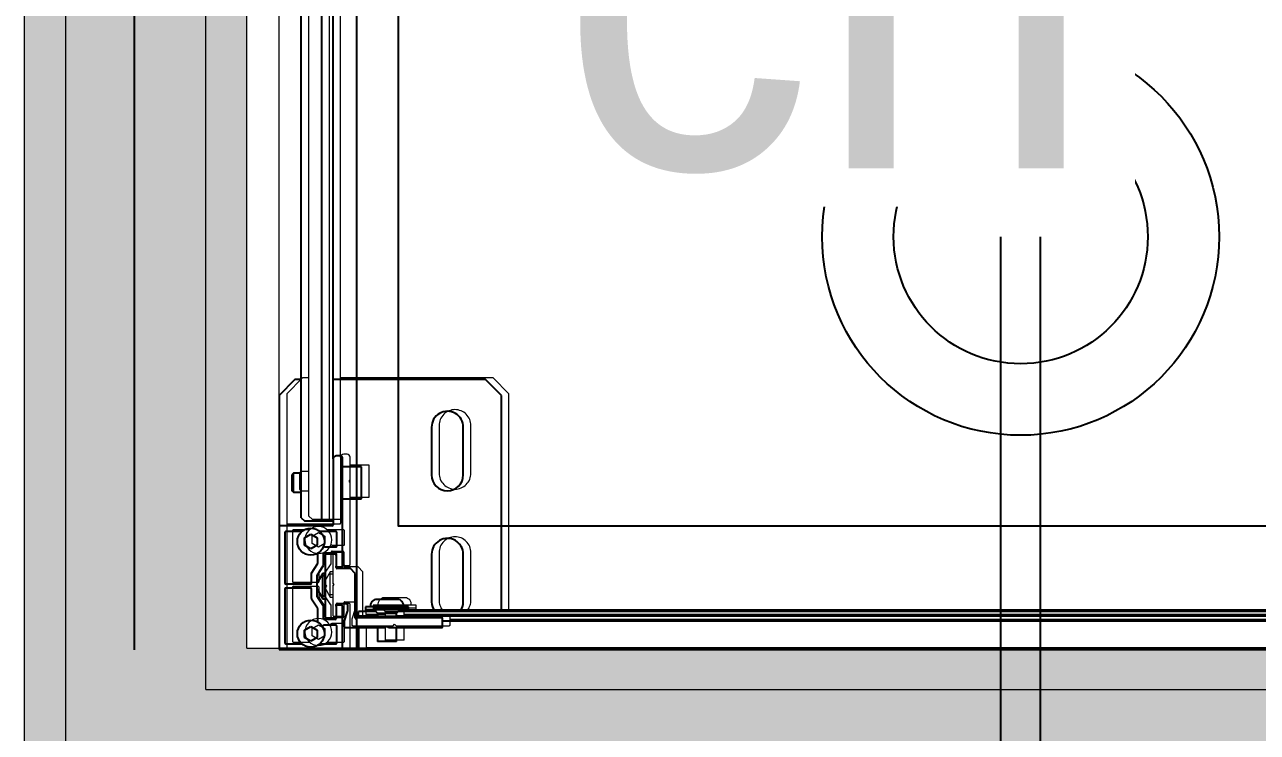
# Model space of a CAD drawing. Header units: centimetres. Extents: x 2666 to 9670, y 1889 to 5633.
# Drawn here: x 4091.44 to 4130.25, y 3436.82 to 3459.1 of the extents above; entities that cross this region are included whole.
import ezdxf

# ---------------------------------------------------------------- set-up
doc = ezdxf.new("R2010")
doc.units = ezdxf.units.CM
doc.header["$LTSCALE"] = 12.7
doc.linetypes.add('prlm_vmc', pattern=[0.282222, 0.141111, -0.141111])
for name, color, linetype, lineweight in [('B aménagement intérieur', 7, 'Continuous', 5), ('B GÈnÈral', 7, 'Continuous', 5), ('B Général', 7, 'Continuous', 5), ('C ANNOTATIONS-prestations', 7, 'Continuous', 5), ('F REMPLISSAGE-vert clair', 7, 'Continuous', 13), ('F REMPLISSAGE-vert clair-1', 7, 'Continuous', 5), ('F REMPLISSAGE-vert foncÈ', 7, 'Continuous', 5), ('F REMPLISSAGE-vert foncé', 7, 'Continuous', 13), ('prlm-ELEC-CFO', 1, 'Continuous', 25)]:
    doc.layers.add(name, color=color, linetype=linetype, lineweight=lineweight)
doc.layers.add('MTI900_Alu', color=252, linetype='Continuous')
doc.layers.add('prlm-CHAUFF', color=4, linetype='Continuous')
doc.styles.add('prlm-elec-cfo', font='comic.ttf', dxfattribs={"height": 12})

# ---------------------------------------------------------------- blocks, each defined once
blk = doc.blocks.new('G 100_80')
at = {"layer": 'B Général', "color": 7, "linetype": 'Continuous', "lineweight": 5, "flags": 128}
blk.add_lwpolyline([(9.5, -45), (9.5, 45), (48.52, 45), (48.52, -45)], close=True, dxfattribs=at)
at = {"layer": 'C ANNOTATIONS-prestations', "lineweight": 5}
for p, q in [((9.5, 42.25), (9.5, -42.25)), ((10.55, 41.05), (10.55, -41.05)), ((10.7, 41), (10.7, -41)), ((10.4, 39.6), (10.4, -39.6)), ((10.7, -37.75), (17.5, -37.75)), ((17.5, -37.75), (18, -38.25)), ((18, -38.25), (18, -43.05)), ((11, -38.95), (12.5, -38.95)), ((15, -38.95), (16.5, -38.95)), ((10.2, -41.3), (10.2, -39.63)), ((10.23, -39.6), (10.47, -39.6)), ((10.5, -39.63), (10.5, -42.29)), ((12.5, -39.95), (11, -39.95)), ((16.5, -39.95), (15, -39.95)), ((10.7, -40.67), (10.75, -40.67)), ((10.75, -40.67), (10.75, -42.03)), ((10.75, -40.67), (10.85, -40.67)), ((10.85, -40.67), (10.85, -42.03)), ((9.75, -41.05), (9.75, -41.65)), ((9.75, -41.05), (10.2, -41.05)), ((10.5, -41.05), (10.65, -41.05)), ((10.65, -41.05), (10.75, -40.95)), ((10.65, -41.65), (10.65, -41.05)), ((11.08, -41.025), (11.08, -41.675)), ((10.25, -41.35), (10.2, -41.3)), ((10.2, -41.4), (10.25, -41.35)), ((10.2, -42.67), (10.2, -41.4)), ((10.2, -41.65), (9.75, -41.65)), ((10.65, -41.65), (10.5, -41.65)), ((10.55, -41.65), (10.55, -42.25)), ((10.75, -41.75), (10.65, -41.65)), ((10.7, -41.7), (10.7, -42.25)), ((9.5, -42.78), (9.5, -42.25)), ((10.2, -42.25), (9.5, -42.25)), ((10.55, -42.25), (10.5, -42.25)), ((10.55, -42.25), (10.7, -42.25)), ((10.75, -42.03), (10.7, -42.03)), ((10.85, -42.03), (10.75, -42.03)), ((14.25, -42.15), (15.25, -42.15)), ((14.25, -42.75), (14.25, -42.15)), ((15.25, -42.15), (15.25, -42.75)), ((10.695, -42.601), (10.405, -42.698)), ((10.5, -42.35), (11.9, -42.35)), ((10.92, -42.6), (10.705, -42.6)), ((10.95, -42.92), (10.95, -42.63)), ((11.9, -42.35), (12.05, -42.5)), ((12.05, -42.5), (12.05, -42.92)), ((9.5, -44.72), (9.5, -42.78)), ((9.53, -42.75), (10.87, -42.75)), ((9.68, -43.467), (9.68, -42.96)), ((9.71, -42.93), (10.24, -42.93)), ((10.395, -42.7), (10.23, -42.7)), ((10.27, -42.96), (10.27, -43.306)), ((10.45, -42.98), (10.45, -43.32)), ((10.87, -42.95), (10.48, -42.95)), ((10.5, -43.27), (10.5, -42.98)), ((10.87, -42.95), (10.92, -42.95)), ((10.9, -42.78), (10.9, -42.92)), ((12.08, -42.95), (12.13, -42.95)), ((12.1, -42.92), (12.1, -42.78)), ((12.13, -42.75), (14.7, -42.75)), ((12.52, -42.95), (12.13, -42.95)), ((12.5, -42.98), (12.5, -43.27)), ((12.55, -43.32), (12.55, -42.98)), ((12.73, -43.28), (12.73, -42.96)), ((12.76, -42.93), (13.19, -42.93)), ((13.22, -42.96), (13.22, -43.467)), ((13.4, -43.08), (13.4, -44.72)), ((15.5, -43.05), (13.43, -43.05)), ((13.55, -43.4), (13.55, -43.05)), ((14.7, -42.75), (14.729, -42.779)), ((14.7, -42.75), (14.8, -42.75)), ((14.771, -42.779), (14.8, -42.75)), ((14.8, -42.75), (15.5, -42.75)), ((15.5, -43.05), (42.27, -43.05)), ((15.6, -42.85), (15.6, -42.95)), ((10.48, -43.35), (10.841, -43.35)), ((11.45, -43.3), (10.53, -43.3)), ((10.858, -43.355), (11.142, -43.545)), ((11.1, -43.377), (11.1, -43.3)), ((11.1, -43.377), (11.9, -43.377)), ((11.4, -43.55), (11.1, -43.377)), ((11.177, -43.3), (11.177, -43.421)), ((11.45, -43.3), (11.5, -43.25)), ((11.5, -43.25), (11.55, -43.3)), ((12.47, -43.3), (11.55, -43.3)), ((11.9, -43.377), (11.6, -43.55)), ((11.823, -43.3), (11.823, -43.421)), ((11.858, -43.545), (12.15, -43.35)), ((11.9, -43.3), (11.9, -43.377)), ((12.15, -43.35), (12.52, -43.35)), ((13.55, -43.4), (44.25, -43.4)), ((13.55, -43.95), (13.55, -43.4)), ((9.885, -43.55), (9.769, -43.75)), ((9.769, -43.75), (9.885, -43.95)), ((10.115, -43.55), (9.885, -43.55)), ((10.231, -43.75), (10.115, -43.55)), ((10.115, -43.95), (10.231, -43.75)), ((10.364, -43.53), (10.786, -43.53)), ((10.803, -43.535), (11.088, -43.725)), ((11.105, -43.73), (11.41, -43.73)), ((11.159, -43.55), (11.841, -43.55)), ((11.44, -44.54), (11.44, -43.76)), ((11.56, -43.76), (11.56, -44.54)), ((11.59, -43.73), (11.904, -43.73)), ((11.904, -43.73), (12.197, -43.535)), ((12.214, -43.53), (12.536, -43.53)), ((12.785, -43.55), (12.669, -43.75)), ((12.669, -43.75), (12.785, -43.95)), ((13.015, -43.55), (12.785, -43.55)), ((13.131, -43.75), (13.015, -43.55)), ((13.015, -43.95), (13.131, -43.75)), ((9.68, -44.54), (9.68, -44.033)), ((9.885, -43.95), (10.115, -43.95)), ((12.785, -43.95), (13.015, -43.95)), ((13.22, -44.033), (13.22, -44.54)), ((13.65, -44.05), (13.55, -43.95)), ((13.65, -44.05), (44.15, -44.05)), ((14.45, -44.3), (14.45, -44.05)), ((15.05, -44.05), (15.05, -44.3)), ((18, -44.05), (18, -44.25)), ((11.41, -44.57), (9.71, -44.57)), ((13.19, -44.57), (11.59, -44.57)), ((14.45, -44.3), (15.05, -44.3)), ((14.5, -44.35), (14.45, -44.3)), ((15, -44.35), (14.5, -44.35)), ((15.05, -44.3), (15, -44.35)), ((18, -44.25), (17.5, -44.75)), ((9.5, -44.75), (9.5, -44.72)), ((9.53, -44.75), (9.5, -44.75)), ((13.37, -44.75), (9.53, -44.75)), ((17.5, -44.75), (13.37, -44.75))]:
    blk.add_line(p, q, dxfattribs=at)
at = {"layer": 'C ANNOTATIONS-prestations', "lineweight": 5, "flags": 128}
for points in [[(10.7, -39.05, -0.080612), (10.842, -38.976, -0.080612), (11, -38.95)], [(12.5, -38.95, -0.414214), (13, -39.45, -0.414214), (12.5, -39.95)], [(15, -39.95, -0.414214), (14.5, -39.45, -0.414214), (15, -38.95)], [(16.5, -38.95, -0.414214), (17, -39.45, -0.414214), (16.5, -39.95)], [(10.2, -39.63, -0.198912), (10.209, -39.609, -0.198912), (10.23, -39.6)], [(10.47, -39.6, -0.198912), (10.491, -39.609, -0.198912), (10.5, -39.63)], [(11, -39.95, -0.080612), (10.842, -39.924, -0.080612), (10.7, -39.85)], [(10.85, -40.827, -0.218554), (11.01, -40.873, -0.218554), (11.08, -41.025)], [(10.85, -40.826, -0.003145), (10.853, -40.826, -0.003145), (10.855, -40.826)], [(11.08, -41.675, -0.218554), (11.01, -41.827, -0.218554), (10.85, -41.873)], [(10.855, -41.873, -0.003145), (10.853, -41.874, -0.003145), (10.85, -41.874)], [(10.5, -42.35, -0.414214), (10.47, -42.32, -0.414214), (10.5, -42.29)], [(10.23, -42.7, -0.198912), (10.209, -42.691, -0.198912), (10.2, -42.67)], [(10.695, -42.601, -0.040241), (10.7, -42.6, -0.040241), (10.705, -42.6)], [(10.92, -42.6, -0.198912), (10.941, -42.609, -0.198912), (10.95, -42.63)], [(9.5, -42.78, -0.198912), (9.509, -42.759, -0.198912), (9.53, -42.75)], [(9.68, -42.96, -0.198912), (9.689, -42.939, -0.198912), (9.71, -42.93)], [(10.24, -42.93, -0.198912), (10.261, -42.939, -0.198912), (10.27, -42.96)], [(10.405, -42.698, -0.040241), (10.4, -42.7, -0.040241), (10.395, -42.7)], [(10.45, -42.98, -0.198912), (10.459, -42.959, -0.198912), (10.48, -42.95)], [(10.5, -42.98, -0.198912), (10.509, -42.959, -0.198912), (10.53, -42.95)], [(10.87, -42.75, -0.198912), (10.891, -42.759, -0.198912), (10.9, -42.78)], [(10.9, -42.92, -0.198912), (10.891, -42.941, -0.198912), (10.87, -42.95)], [(10.95, -42.92, -0.198912), (10.941, -42.941, -0.198912), (10.92, -42.95)], [(12.08, -42.95, -0.198912), (12.059, -42.941, -0.198912), (12.05, -42.92)], [(12.1, -42.78, -0.198912), (12.109, -42.759, -0.198912), (12.13, -42.75)], [(12.13, -42.95, -0.198912), (12.109, -42.941, -0.198912), (12.1, -42.92)], [(12.47, -42.95, -0.198912), (12.491, -42.959, -0.198912), (12.5, -42.98)], [(12.52, -42.95, -0.198912), (12.541, -42.959, -0.198912), (12.55, -42.98)], [(12.73, -42.96, -0.198912), (12.739, -42.939, -0.198912), (12.76, -42.93)], [(13.19, -42.93, -0.198912), (13.211, -42.939, -0.198912), (13.22, -42.96)], [(13.4, -43.08, -0.198912), (13.409, -43.059, -0.198912), (13.43, -43.05)], [(14.771, -42.779, -0.198912), (14.75, -42.787, -0.198912), (14.729, -42.779)], [(15.5, -42.75, -0.198912), (15.571, -42.779, -0.198912), (15.6, -42.85)], [(15.6, -42.95, -0.198912), (15.571, -43.021, -0.198912), (15.5, -43.05)], [(9.68, -43.47, -0.01196), (9.68, -43.469, -0.01196), (9.68, -43.467)], [(10.27, -43.306, -0.123554), (10.258, -43.354, -0.123554), (10.225, -43.39)], [(10.48, -43.35, -0.198912), (10.459, -43.341, -0.198912), (10.45, -43.32)], [(10.53, -43.3, -0.198912), (10.509, -43.291, -0.198912), (10.5, -43.27)], [(10.841, -43.35, -0.073633), (10.85, -43.351, -0.073633), (10.858, -43.355)], [(12.5, -43.27, -0.198912), (12.491, -43.291, -0.198912), (12.47, -43.3)], [(12.55, -43.32, -0.198912), (12.541, -43.341, -0.198912), (12.52, -43.35)], [(12.758, -43.349, -0.095961), (12.737, -43.317, -0.095961), (12.73, -43.28)], [(13.22, -43.467, -0.01196), (13.22, -43.469, -0.01196), (13.22, -43.47)], [(10.786, -43.53, -0.073633), (10.795, -43.531, -0.073633), (10.803, -43.535)], [(11.105, -43.73, -0.073633), (11.096, -43.729, -0.073633), (11.088, -43.725)], [(11.159, -43.55, -0.073633), (11.15, -43.549, -0.073633), (11.142, -43.545)], [(11.41, -43.73, -0.198912), (11.431, -43.739, -0.198912), (11.44, -43.76)], [(11.56, -43.76, -0.198912), (11.569, -43.739, -0.198912), (11.59, -43.73)], [(11.858, -43.545, -0.073633), (11.85, -43.549, -0.073633), (11.841, -43.55)], [(12.197, -43.535, -0.073633), (12.205, -43.531, -0.073633), (12.214, -43.53)], [(9.68, -44.033, -0.01196), (9.68, -44.031, -0.01196), (9.68, -44.03)], [(13.22, -44.03, -0.01196), (13.22, -44.031, -0.01196), (13.22, -44.033)], [(9.71, -44.57, -0.198912), (9.689, -44.561, -0.198912), (9.68, -44.54)], [(11.44, -44.54, -0.198912), (11.431, -44.561, -0.198912), (11.41, -44.57)], [(11.59, -44.57, -0.198912), (11.569, -44.561, -0.198912), (11.56, -44.54)], [(13.22, -44.54, -0.198912), (13.211, -44.561, -0.198912), (13.19, -44.57)], [(9.53, -44.75, -0.198912), (9.509, -44.741, -0.198912), (9.5, -44.72)], [(13.4, -44.72, -0.198912), (13.391, -44.741, -0.198912), (13.37, -44.75)]]:
    blk.add_lwpolyline(points, format="xyb", dxfattribs=at)
at = {"layer": 'C ANNOTATIONS-prestations', "lineweight": 5}
for centre in [(10, -43.75), (12.9, -43.75)]:
    blk.add_circle(centre, 0.425, dxfattribs=at)
blk = doc.blocks.new('A n1.MTI900_Alu_390')
at = {"layer": 'MTI900_Alu', "color": 1, "linetype": 'Continuous'}
for p, q in [((-4.225, 0), (4.225, 0)), ((4.278, 0), (4.225, 0)), ((4.225, -0.07), (4.225, 0)), ((4.472, 0), (4.278, 0)), ((4.475, 0), (4.472, 0)), ((4.475, -0.003), (4.475, 0)), ((4.105, -0.025), (4.165, -0.025)), ((4.105, -0.025), (4.105, -0.07)), ((4.165, -0.07), (4.165, -0.025)), ((4.275, -0.003), (4.275, -0.137)), ((4.293, -0.021), (4.293, -0.074)), ((4.3467, -0.018), (4.296, -0.018)), ((4.355, -0.0385), (4.375, -0.0269)), ((4.355, -0.0615), (4.355, -0.0385)), ((4.375, -0.0269), (4.395, -0.0385)), ((4.395, -0.0385), (4.395, -0.0615)), ((4.454, -0.018), (4.4033, -0.018)), ((4.457, -0.191), (4.457, -0.021)), ((4.475, -0.387), (4.475, -0.003)), ((3.96, -0.073), (3.96, -0.097)), ((4.13, -0.07), (3.963, -0.07)), ((4.135, -0.075), (4.13, -0.07)), ((4.14, -0.07), (4.135, -0.075)), ((4.267, -0.07), (4.14, -0.07)), ((4.27, -0.0895), (4.27, -0.073)), ((4.296, -0.077), (4.3306, -0.077)), ((4.375, -0.0731), (4.355, -0.0615)), ((4.395, -0.0615), (4.375, -0.0731)), ((-4.105, -0.105), (4.105, -0.105)), ((-3.96, -0.09), (3.96, -0.09)), ((3.963, -0.1), (4.229, -0.1)), ((4.105, -0.115), (4.095, -0.125)), ((4.105, -0.1), (4.105, -0.115)), ((4.165, -0.115), (4.105, -0.115)), ((4.165, -0.115), (4.165, -0.1)), ((4.165, -0.105), (4.225, -0.105)), ((4.175, -0.125), (4.165, -0.115)), ((4.225, -0.105), (4.225, -0.1)), ((4.225, -0.105), (4.225, -0.12)), ((4.235, -0.1), (4.235, -0.24)), ((4.2602, -0.1195), (4.2698, -0.0905)), ((4.295, -0.137), (4.295, -0.098)), ((4.298, -0.095), (4.332, -0.095)), ((4.327, -0.1), (4.298, -0.1)), ((4.33, -0.195), (4.33, -0.103)), ((4.335, -0.098), (4.335, -0.1341)), ((4.353, -0.0864), (4.353, -0.1286)), ((-4.1, -0.12), (4.1, -0.12)), ((3.775, -0.12), (3.775, -0.8)), ((3.895, -0.15), (3.895, -0.3)), ((3.995, -0.3), (3.995, -0.15)), ((4.067, -0.12), (4.067, -0.125)), ((4.067, -0.125), (4.203, -0.125)), ((4.067, -0.125), (4.067, -0.135)), ((4.067, -0.135), (4.203, -0.135)), ((4.17, -0.12), (4.225, -0.12)), ((4.203, -0.125), (4.203, -0.12)), ((4.203, -0.135), (4.203, -0.125)), ((4.26, -0.142), (4.26, -0.1205)), ((4.292, -0.145), (4.263, -0.145)), ((4.278, -0.14), (4.292, -0.14)), ((4.295, -0.137), (4.295, -0.142)), ((4.3355, -0.1358), (4.3545, -0.1642)), ((4.3535, -0.1303), (4.3725, -0.1588)), ((4.1025, -0.158), (4.1675, -0.158)), ((4.3377, -0.16), (4.33, -0.16)), ((4.33, -0.1677), (4.3421, -0.1677)), ((4.3377, -0.16), (4.3377, -0.24)), ((4.355, -0.19), (4.3377, -0.16)), ((4.355, -0.1659), (4.355, -0.2341)), ((4.373, -0.1605), (4.373, -0.191)), ((4.454, -0.194), (4.376, -0.194)), ((4.33, -0.195), (4.325, -0.2)), ((4.325, -0.2), (4.33, -0.205)), ((4.33, -0.297), (4.33, -0.205)), ((4.33, -0.2323), (4.3421, -0.2323)), ((4.3377, -0.24), (4.355, -0.21)), ((4.373, -0.209), (4.373, -0.2404)), ((4.376, -0.206), (4.454, -0.206)), ((4.457, -0.369), (4.457, -0.209)), ((4.235, -0.24), (4.25, -0.255)), ((4.25, -0.255), (4.292, -0.255)), ((4.275, -0.263), (4.275, -0.52)), ((4.292, -0.26), (4.278, -0.26)), ((4.295, -0.258), (4.295, -0.263)), ((4.295, -0.302), (4.295, -0.263)), ((4.33, -0.24), (4.3377, -0.24)), ((4.3545, -0.2358), (4.335, -0.265)), ((4.335, -0.265), (4.335, -0.302)), ((4.353, -0.2714), (4.353, -0.3036)), ((4.373, -0.2404), (4.3535, -0.2697)), ((4.298, -0.3), (4.327, -0.3)), ((4.332, -0.305), (4.298, -0.305)), ((4.293, -0.326), (4.293, -0.369)), ((4.328, -0.323), (4.296, -0.323)), ((4.355, -0.3285), (4.375, -0.3169)), ((4.355, -0.3515), (4.355, -0.3285)), ((4.375, -0.3169), (4.395, -0.3285)), ((4.395, -0.3285), (4.395, -0.3515)), ((4.296, -0.372), (4.3467, -0.372)), ((4.375, -0.3631), (4.355, -0.3515)), ((4.395, -0.3515), (4.375, -0.3631)), ((4.4033, -0.372), (4.454, -0.372)), ((4.475, -0.8), (4.475, -0.387)), ((4.305, -0.6), (4.305, -0.393)), ((4.34, -0.405), (4.305, -0.405)), ((4.308, -0.39), (4.472, -0.39)), ((4.34, -0.405), (4.34, -3.475)), ((4.395, -0.405), (4.34, -0.405)), ((4.405, -0.415), (4.395, -0.405)), ((4.405, -0.415), (4.405, -3.465)), ((4.215, -0.475), (4.215, -0.575)), ((4.275, -0.475), (4.215, -0.475)), ((4.43, -0.495), (4.405, -0.495)), ((4.43, -0.495), (4.43, -0.555)), ((4.435, -0.5), (4.43, -0.495)), ((4.435, -0.55), (4.435, -0.5)), ((4.275, -0.52), (4.2779, -0.5229)), ((4.275, -0.52), (4.275, -0.53)), ((4.2779, -0.5271), (4.275, -0.53)), ((4.275, -0.53), (4.275, -0.6)), ((3.895, -0.55), (3.895, -0.7)), ((3.995, -0.7), (3.995, -0.55)), ((4.215, -0.575), (4.275, -0.575)), ((4.405, -0.555), (4.43, -0.555)), ((4.43, -0.555), (4.435, -0.55)), ((4.285, -0.61), (4.295, -0.61)), ((4.305, -0.6), (4.305, -3.277)), ((3.775, -0.8), (3.825, -0.85)), ((4.425, -0.85), (4.475, -0.8)), ((3.825, -0.85), (4.305, -0.85)), ((4.405, -0.85), (4.425, -0.85))]:
    blk.add_line(p, q, dxfattribs=at)
for centre in [(4.375, -0.05), (4.375, -0.34)]:
    blk.add_circle(centre, 0.0425, dxfattribs=at)
for centre, radius, start, end in [((4.278, -0.003), 0.003, 90, 180), ((4.472, -0.003), 0.003, 0, 90), ((4.296, -0.021), 0.003, 90, 180), ((4.3467, -0.021), 0.003, 84.5182, 90), ((4.4033, -0.021), 0.003, 90, 95.4818), ((4.454, -0.021), 0.003, 0, 90), ((3.963, -0.073), 0.003, 90, 180), ((4.267, -0.073), 0.003, 0, 90), ((4.296, -0.074), 0.003, 180, 270), ((4.3306, -0.067), 0.01, 270, 326.3475), ((3.963, -0.097), 0.003, 180, 270), ((4.232, -0.1), 0.003, 0, 180), ((4.267, -0.0895), 0.003, 341.5651, 0), ((4.298, -0.098), 0.003, 90, 180), ((4.298, -0.103), 0.003, 90, 180), ((4.327, -0.103), 0.003, 0, 90), ((4.332, -0.098), 0.003, 0, 90), ((3.945, -0.15), 0.05, 143.1301, 180), ((3.945, -0.15), 0.05, 0, 36.8699), ((4.1025, -0.138), 0.02, 171.3731, 270), ((4.1025, -0.133), 0.02, 185.7392, 187.1808), ((4.1675, -0.138), 0.02, 270, 8.6269), ((4.1675, -0.133), 0.02, 352.8192, 354.2608), ((4.263, -0.1205), 0.003, 161.5651, 180), ((4.263, -0.142), 0.003, 180, 270), ((4.278, -0.137), 0.003, 180, 270), ((4.292, -0.137), 0.003, 270, 0), ((4.292, -0.142), 0.003, 270, 0), ((4.338, -0.1341), 0.003, 180, 213.6901), ((4.356, -0.1286), 0.003, 180, 213.6901), ((4.352, -0.1659), 0.003, 0, 33.6901), ((4.37, -0.1605), 0.003, 0, 33.6901), ((4.376, -0.191), 0.003, 180, 270), ((4.454, -0.191), 0.003, 270, 0), ((4.376, -0.209), 0.003, 90, 180), ((4.454, -0.209), 0.003, 0, 90), ((4.278, -0.263), 0.003, 90, 180), ((4.292, -0.258), 0.003, 0, 90), ((4.292, -0.263), 0.003, 0, 90), ((4.356, -0.2714), 0.003, 146.3099, 180), ((4.352, -0.2341), 0.003, 326.3099, 0), ((3.945, -0.3), 0.05, 180, 0), ((4.298, -0.297), 0.003, 180, 270), ((4.298, -0.302), 0.003, 180, 270), ((4.327, -0.297), 0.003, 270, 0), ((4.332, -0.302), 0.003, 270, 0), ((4.296, -0.326), 0.003, 90, 180), ((4.328, -0.333), 0.01, 46.149, 90), ((4.296, -0.369), 0.003, 180, 270), ((4.3467, -0.369), 0.003, 270, 275.4818), ((4.4033, -0.369), 0.003, 264.5182, 270), ((4.454, -0.369), 0.003, 270, 0), ((4.472, -0.387), 0.003, 270, 0), ((4.308, -0.393), 0.003, 90, 180), ((3.945, -0.55), 0.05, 0, 180), ((4.2758, -0.525), 0.003, 315, 45), ((4.285, -0.6), 0.01, 180, 270), ((4.295, -0.6), 0.01, 270, 0), ((3.945, -0.7), 0.05, 180, 0)]:
    blk.add_arc(centre, radius, start, end, dxfattribs=at)
blk = doc.blocks.new('xi.thema+')
at = {"layer": 'prlm-CHAUFF', "color": 7, "linetype": 'prlm_vmc', "ltscale": 30}
blk.add_lwpolyline([(-27.9, 0), (-27.9, 34.4)], dxfattribs=at)
at = {"layer": 'prlm-CHAUFF', "color": 0}
blk.add_lwpolyline([(-20.9, 0), (-20.9, 34.4), (20.9, 34.4), (20.9, 0)], close=True, dxfattribs=at)
for radius in [6.25, 4]:
    blk.add_circle((0, 13), radius, dxfattribs=at)
blk = doc.blocks.new('xi.uta-yzen-d')
at = {"layer": 'prlm-CHAUFF', "ltscale": 50}
blk.add_lwpolyline([(-40.5, 20.62), (-40.5, 3.9), (40.5, 3.9), (40.5, 20.62)], close=True, dxfattribs=at)

msp = doc.modelspace()

# ---------------------------------------------------------------- hatches: boundary and pattern name
at = {"layer": 'B GÈnÈral', "linetype": 'Continuous', "lineweight": 0, "true_color": 0xc0dcc0}
for points in [[(4097.142, 3438.176), (4098.442, 3439.476), (4098.442, 3478.476), (4091.442, 3478.476), (4091.442, 3390.476), (4098.442, 3390.476), (4098.442, 3432.476), (4097.142, 3433.776)], [(4097.142, 3438.176), (4097.142, 3433.776), (4098.442, 3432.476), (4189.442, 3432.476), (4189.442, 3439.476), (4098.442, 3439.476)]]:
    msp.add_hatch(color=9, dxfattribs=at).paths.add_polyline_path(points)

# ---------------------------------------------------------------- linework, layer by layer
at = {"layer": 'B Général', "color": 98, "linetype": 'Continuous', "lineweight": 13, "true_color": 0x004400}
for p, q in [((4091.442, 3390.476), (4091.442, 3478.476)), ((4098.442, 3439.476), (4098.442, 3478.476)), ((4098.442, 3439.476), (4189.442, 3439.476))]:
    msp.add_line(p, q, dxfattribs=at)
at = {"layer": 'F REMPLISSAGE-vert clair'}
for p, q in [((4092.742, 3390.476), (4092.742, 3478.476)), ((4097.142, 3438.176), (4097.142, 3478.476)), ((4097.142, 3438.176), (4189.442, 3438.176))]:
    msp.add_line(p, q, dxfattribs=at)
at = {"layer": 'F REMPLISSAGE-vert clair-1', "color": 9, "linetype": 'Continuous', "true_color": 0xc0dcc0}
for points in [[(4092.742, 3390.476), (4097.142, 3390.476), (4092.742, 3478.476), (4097.142, 3478.476)], [(4189.442, 3438.176), (4097.142, 3438.176), (4189.442, 3433.776), (4097.142, 3433.776)]]:
    msp.add_solid(points, dxfattribs=at)
at = {"layer": 'F REMPLISSAGE-vert foncÈ', "color": 54, "linetype": 'Continuous', "true_color": 0x99aa00}
for points in [[(4091.442, 3390.476), (4092.742, 3390.476), (4091.442, 3478.476), (4092.742, 3478.476)], [(4097.142, 3438.176), (4098.442, 3439.476), (4097.142, 3478.476), (4098.442, 3478.476)], [(4189.442, 3439.476), (4098.442, 3439.476), (4189.442, 3438.176), (4097.142, 3438.176)]]:
    msp.add_solid(points, dxfattribs=at)
at = {"layer": 'F REMPLISSAGE-vert foncé', "color": 98, "linetype": 'Continuous', "lineweight": 13, "true_color": 0x004400}
for p, q in [((4091.442, 3390.476), (4091.442, 3478.476)), ((4098.442, 3439.476), (4098.442, 3478.476)), ((4098.442, 3439.476), (4189.442, 3439.476))]:
    msp.add_line(p, q, dxfattribs=at)
at = {"layer": 'F REMPLISSAGE-vert foncé'}
for p, q in [((4092.742, 3390.476), (4092.742, 3478.476)), ((4097.142, 3438.176), (4097.142, 3478.476)), ((4097.142, 3438.176), (4189.442, 3438.176))]:
    msp.add_line(p, q, dxfattribs=at)
at = {"layer": 'prlm-CHAUFF', "ltscale": 50}
for p, q in [((4122.178, 3421.727), (4122.178, 3452.424)), ((4123.428, 3421.727), (4123.428, 3452.424))]:
    msp.add_line(p, q, dxfattribs=at)

# ---------------------------------------------------------------- block references
at = {"layer": 'B aménagement intérieur', "color": 7, "xscale": -1, "rotation": 270}
msp.add_blockref('G 100_80', (4144.442, 3429.98), dxfattribs=at)
at = {"layer": 'prlm-CHAUFF', "xscale": 9.999999999999975, "yscale": 9.999999999999975, "zscale": 9.999999999999975, "rotation": 179.9998846602292}
msp.add_blockref('A n1.MTI900_Alu_390', (4144.203, 3439.428), dxfattribs=at)
at = {"layer": 'prlm-CHAUFF'}
msp.add_blockref('xi.uta-yzen-d', (4143.703, 3439.424), dxfattribs=at)
at = {"layer": 'prlm-CHAUFF', "rotation": 359.9998100426611}
msp.add_blockref('xi.thema+', (4122.803, 3439.424), dxfattribs=at)

# ---------------------------------------------------------------- next in the draw order: texts
at = {"layer": 'prlm-ELEC-CFO', "lineweight": 20, "insert": (4116.726, 3460.489), "char_height": 12, "attachment_point": 5, "line_spacing_factor": 0.8, "style": 'prlm-elec-cfo', "bg_fill": 3, "box_fill_scale": 1.1, "bg_fill_color": 256, "bg_fill_transparency": 0}
msp.add_mtext('ch', dxfattribs=at)

doc.saveas('drawing.dxf')
